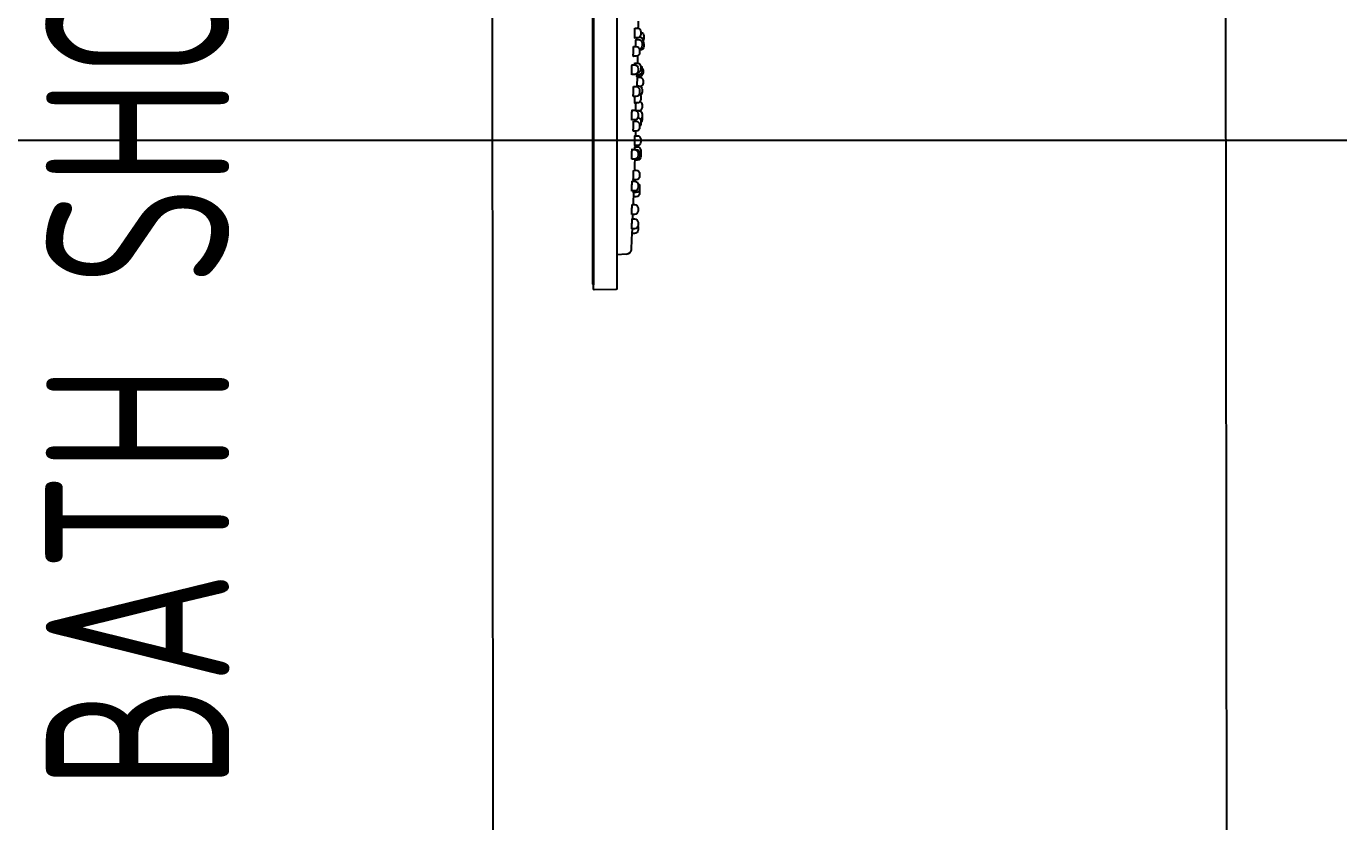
# Model space of a CAD drawing. Header units: centimetres. Extents: x -1797 to 2001, y -8788 to 1856.
# Drawn here: x -222.4 to -168.7, y -2072.8 to -2040.3 of the extents above; entities that cross this region are included whole.
import ezdxf

# ---------------------------------------------------------------- set-up
doc = ezdxf.new("R2010")
doc.units = ezdxf.units.CM
doc.header["$LTSCALE"] = 100
doc.header["$MEASUREMENT"] = 0
for name, color, linetype in [('ID_Flooring_02', 127, 'Continuous'), ('ID_Furniture-Fixed_02', 145, 'Continuous'), ('Text-1', 3, 'Continuous'), ('WALL-03', 2, 'Continuous')]:
    doc.layers.add(name, color=color, linetype=linetype)
doc.styles.add('HB25Small', font='ARCHSTYL.SHX', dxfattribs={"width": 0.8, "height": 2.5})

# ---------------------------------------------------------------- blocks, each defined once
blk = doc.blocks.new('A$C5f37530c')
at = {"layer": 'ID_Furniture-Fixed_02'}
for p, q in [((-73.007, -202.333), (-73.205, -202.342)), ((-73.2, -202.233), (-73.2, -202.342)), ((-72.95, -202.083), (-73.05, -202.083)), ((-73.003, -202.233), (-73.003, -202.342)), ((-72.753, -202.083), (-72.853, -202.083)), ((-72.603, -202.325), (-72.603, -202.233)), ((-72.416, -202.233), (-72.416, -202.342)), ((-72.166, -202.083), (-72.266, -202.083)), ((-72.016, -202.325), (-72.016, -202.233)), ((-71.526, -202.273), (-71.705, -202.279)), ((-71.7, -202.172), (-71.7, -202.279)), ((-71.45, -202.022), (-71.55, -202.022)), ((-71.525, -202.172), (-71.525, -202.279)), ((-71.458, -202.233), (-71.458, -202.344)), ((-71.275, -202.022), (-71.375, -202.022)), ((-71.208, -202.083), (-71.308, -202.083)), ((-71.058, -202.326), (-71.058, -202.233)), ((-71.006, -202.172), (-71.006, -202.279)), ((-70.756, -202.022), (-70.856, -202.022)), ((-70.606, -202.264), (-70.606, -202.172)), ((-70.155, -202.223), (-70.205, -202.225)), ((-70.2, -202.118), (-70.2, -202.224)), ((-70.159, -202.172), (-70.159, -202.283)), ((-70.159, -202.233), (-70.159, -202.344)), ((-69.95, -201.968), (-70.05, -201.968)), ((-69.909, -202.022), (-70.009, -202.022)), ((-69.909, -202.083), (-70.009, -202.083)), ((-69.798, -201.968), (-69.898, -201.968)), ((-69.759, -202.218), (-69.759, -202.172)), ((-69.759, -202.327), (-69.759, -202.233)), ((-69.648, -202.212), (-69.648, -202.118)), ((-69.597, -202.118), (-69.597, -202.225)), ((-69.347, -201.968), (-69.447, -201.968)), ((-69.197, -202.212), (-69.197, -202.118)), ((-69.01, -202.172), (-69.01, -202.283)), ((-68.76, -202.022), (-68.86, -202.022)), ((-68.61, -201.968), (-68.71, -201.968)), ((-68.61, -202.265), (-68.61, -202.172)), ((-68.556, -202.233), (-68.556, -202.344)), ((-68.45, -201.922), (-68.55, -201.922)), ((-68.321, -201.922), (-68.421, -201.922)), ((-68.306, -202.083), (-68.406, -202.083)), ((-68.187, -202.072), (-68.187, -202.141)), ((-68.156, -202.329), (-68.156, -202.233)), ((-67.937, -201.922), (-68.037, -201.922)), ((-67.86, -202.118), (-67.86, -202.229)), ((-67.61, -201.968), (-67.71, -201.968)), ((-67.592, -202.172), (-67.592, -202.283)), ((-67.342, -202.022), (-67.442, -202.022)), ((-67.311, -201.922), (-67.411, -201.922)), ((-67.192, -202.267), (-67.192, -202.172)), ((-66.795, -202.128), (-67.164, -202.137)), ((-67.161, -202.166), (-67.161, -202.072)), ((-66.95, -201.883), (-67.05, -201.883)), ((-66.8, -202.128), (-66.8, -202.033)), ((-66.778, -202.033), (-66.778, -202.138)), ((-66.711, -202.072), (-66.711, -202.183)), ((-66.7, -202.233), (-66.7, -202.344)), ((-66.528, -201.883), (-66.628, -201.883)), ((-66.461, -201.922), (-66.561, -201.922)), ((-66.45, -202.083), (-66.55, -202.083)), ((-66.378, -201.968), (-66.478, -201.968)), ((-66.3, -202.33), (-66.3, -202.233)), ((-66.228, -202.213), (-66.228, -202.118)), ((-65.95, -202.172), (-65.95, -202.283)), ((-65.7, -202.022), (-65.8, -202.022)), ((-65.7, -202.001), (-65.7, -202.022)), ((-65.45, -201.851), (-65.55, -201.851)), ((-65.55, -202.268), (-65.55, -202.172)), ((-65.414, -201.922), (-65.514, -201.922)), ((-65.312, -201.883), (-65.412, -201.883)), ((-65.264, -202.168), (-65.264, -202.072)), ((-65.118, -201.851), (-65.218, -201.851)), ((-65.2, -202.118), (-65.2, -202.229)), ((-64.95, -201.968), (-65.05, -201.968)), ((-64.8, -202.214), (-64.8, -202.118)), ((-74.049, -202.561), (-74.07, -202.95)), ((-75.484, -202.979), (-75.499, -203.879)), ((-44.546, -202.95), (-75.454, -202.95)), ((-75.469, -203.91), (-44.531, -203.91)), ((-44.71, -203.91), (-75.29, -203.91)), ((-75.29, -203.91), (-75.29, -203.91)), ((-75.29, -203.91), (-75.27, -203.93)), ((-75.27, -203.93), (-44.73, -203.93)), ((-75.05, -203.93), (-75.05, -203.95)), ((-74.23, -203.95), (-75.05, -203.95)), ((-74.23, -203.95), (-74.23, -203.93)), ((-73.089, -203.93), (-73.089, -203.95)), ((-72.269, -203.95), (-73.089, -203.95)), ((-72.269, -203.95), (-72.269, -203.93)), ((-67.73, -203.93), (-67.73, -203.95)), ((-66.91, -203.95), (-67.73, -203.95)), ((-66.91, -203.95), (-66.91, -203.93))]:
    blk.add_line(p, q, dxfattribs=at)
for centre, radius, start, end in [((-60, -502.051), 300, 92.52228, 92.64782), ((-73.05, -202.233), 0.15, 90, 180), ((-72.853, -202.233), 0.15, 90, 180), ((-72.95, -202.233), 0.15, 71.0346, 90), ((-72.753, -202.233), 0.15, 0, 90), ((-60, -502.051), 300, 92.37196, 92.40761), ((-72.266, -202.233), 0.15, 90, 180), ((-72.166, -202.233), 0.15, 0, 90), ((-60, -502.051), 300, 92.23557, 92.2955), ((-71.55, -202.172), 0.15, 90, 180), ((-71.375, -202.172), 0.15, 90, 180), ((-71.308, -202.233), 0.15, 90, 180), ((-71.45, -202.172), 0.15, 75.5795, 90), ((-71.275, -202.172), 0.15, 29.893, 90), ((-71.208, -202.233), 0.15, 0, 90), ((-60, -502.051), 300, 92.10255, 92.11246), ((-70.856, -202.172), 0.15, 90, 180), ((-70.756, -202.172), 0.15, 0, 90), ((-60, -502.051), 300, 91.94891, 92.02611), ((-70.05, -202.118), 0.15, 90, 180), ((-70.009, -202.172), 0.15, 90, 180), ((-70.009, -202.233), 0.15, 90, 180), ((-69.898, -202.118), 0.15, 90, 140.1401), ((-69.95, -202.118), 0.15, 80.0334, 90), ((-69.909, -202.172), 0.15, 0, 90), ((-69.909, -202.233), 0.15, 0, 90), ((-69.798, -202.118), 0.15, 0, 90), ((-60, -502.051), 300, 91.83319, 91.84296), ((-69.447, -202.118), 0.15, 90, 180), ((-69.347, -202.118), 0.15, 0, 90), ((-60, -502.051), 300, 91.72095, 91.75676), ((-68.86, -202.172), 0.15, 90, 180), ((-68.71, -202.118), 0.15, 90, 140.1145), ((-68.76, -202.172), 0.15, 0, 90), ((-68.55, -202.072), 0.15, 90, 136.2618), ((-68.61, -202.118), 0.15, 9.2185, 90), ((-68.406, -202.233), 0.15, 90, 180), ((-68.421, -202.072), 0.15, 90, 144.2691), ((-68.45, -202.072), 0.15, 84.427, 90), ((-68.321, -202.072), 0.15, 19.1035, 90), ((-68.306, -202.233), 0.15, 0, 90), ((-68.037, -202.072), 0.15, 90, 180), ((-67.937, -202.072), 0.15, 27.9313, 90), ((-67.71, -202.118), 0.15, 90, 180), ((-67.61, -202.118), 0.15, 36.1735, 90), ((-67.442, -202.172), 0.15, 90, 180), ((-67.411, -202.072), 0.15, 90, 146.0654), ((-67.342, -202.172), 0.15, 0, 90), ((-67.311, -202.072), 0.15, 0, 90), ((-67.05, -202.033), 0.15, 90, 160.1192), ((-66.95, -202.033), 0.15, 0, 90), ((-60, -502.051), 300, 91.29458, 91.29837), ((-66.628, -202.033), 0.15, 90, 180), ((-66.561, -202.072), 0.15, 90, 180), ((-66.55, -202.233), 0.15, 90, 180), ((-66.478, -202.118), 0.15, 90, 174.867), ((-66.528, -202.033), 0.15, 44.8745, 90), ((-66.461, -202.072), 0.15, 42.4375, 90), ((-66.45, -202.233), 0.15, 0, 90), ((-66.378, -202.118), 0.15, 0, 90), ((-60, -502.051), 300, 91.13389, 91.18953), ((-65.8, -202.172), 0.15, 90, 180), ((-65.55, -202.001), 0.15, 90, 180), ((-65.7, -202.172), 0.15, 0, 90), ((-65.514, -202.072), 0.15, 90, 163.0792), ((-65.412, -202.033), 0.15, 90, 132.1449), ((-65.45, -202.001), 0.15, 52.3275, 90), ((-65.414, -202.072), 0.15, 0, 90), ((-65.312, -202.033), 0.15, 5.2191, 90), ((-65.218, -202.001), 0.15, 90, 127.6836), ((-65.05, -202.118), 0.15, 90, 180), ((-65.118, -202.001), 0.15, 12.9636, 90), ((-64.95, -202.118), 0.15, 0, 90), ((-60, -502.051), 300, 90.86357, 90.91729), ((-73.85, -202.571), 0.2, 92.6478, 177), ((-75.454, -202.98), 0.03, 90, 179), ((-75.469, -203.88), 0.03, 179, 270)]:
    blk.add_arc(centre, radius, start, end, dxfattribs=at)
for points, knots in [([(-73.008, -202.342), (-73.008, -202.342), (-72.986, -202.342), (-72.911, -202.339), (-72.858, -202.337), (-72.75, -202.332), (-72.697, -202.33), (-72.621, -202.326), (-72.598, -202.325), (-72.598, -202.324), (-72.598, -202.324), (-72.598, -202.324)], [0.1261224, 0.1261224, 0.1261224, 0.1261224, 0.25, 0.25, 0.375, 0.375, 0.5, 0.5, 0.625, 0.625, 0.6265112, 0.6265112, 0.6265112, 0.6265112]), ([(-72.421, -202.341), (-72.421, -202.342), (-72.399, -202.342), (-72.325, -202.34), (-72.272, -202.338), (-72.164, -202.334), (-72.11, -202.331), (-72.034, -202.327), (-72.012, -202.325), (-72.011, -202.325), (-72.011, -202.325), (-72.011, -202.325)], [0.1262333, 0.1262333, 0.1262333, 0.1262333, 0.25, 0.25, 0.375, 0.375, 0.5, 0.5, 0.625, 0.625, 0.6266222, 0.6266222, 0.6266222, 0.6266222]), ([(-71.53, -202.279), (-71.53, -202.279), (-71.53, -202.279), (-71.53, -202.28), (-71.508, -202.279), (-71.466, -202.278), (-71.463, -202.278), (-71.459, -202.278)], [0.1244493, 0.1244493, 0.1244493, 0.1244493, 0.125, 0.125, 0.25, 0.25, 0.2613834, 0.2613834, 0.2613834, 0.2613834]), ([(-71.463, -202.341), (-71.463, -202.342), (-71.442, -202.342), (-71.367, -202.341), (-71.314, -202.339), (-71.206, -202.335), (-71.153, -202.333), (-71.077, -202.328), (-71.054, -202.326), (-71.053, -202.325), (-71.053, -202.325), (-71.053, -202.325)], [0.1262926, 0.1262926, 0.1262926, 0.1262926, 0.25, 0.25, 0.375, 0.375, 0.5, 0.5, 0.625, 0.625, 0.6266817, 0.6266817, 0.6266817, 0.6266817]), ([(-71.011, -202.279), (-71.011, -202.279), (-71.011, -202.279), (-71.011, -202.28), (-70.989, -202.28), (-70.913, -202.278), (-70.86, -202.276), (-70.752, -202.272), (-70.699, -202.27), (-70.623, -202.266), (-70.601, -202.265), (-70.601, -202.264)], [0.1243875, 0.1243875, 0.1243875, 0.1243875, 0.125, 0.125, 0.25, 0.25, 0.375, 0.375, 0.5, 0.5, 0.6247735, 0.6247735, 0.6247735, 0.6247735]), ([(-70.164, -202.34), (-70.164, -202.341), (-70.142, -202.342), (-70.067, -202.342), (-70.015, -202.34), (-69.906, -202.337), (-69.853, -202.335), (-69.777, -202.33), (-69.754, -202.328), (-69.754, -202.326), (-69.754, -202.326), (-69.754, -202.326)], [0.1263007, 0.1263007, 0.1263007, 0.1263007, 0.25, 0.25, 0.375, 0.375, 0.5, 0.5, 0.625, 0.625, 0.6266898, 0.6266898, 0.6266898, 0.6266898]), ([(-69.761, -202.216), (-69.739, -202.215), (-69.719, -202.215), (-69.665, -202.212), (-69.643, -202.211), (-69.643, -202.211)], [0.4435685, 0.4435685, 0.4435685, 0.4435685, 0.5, 0.5, 0.6236905, 0.6236905, 0.6236905, 0.6236905]), ([(-69.602, -202.224), (-69.602, -202.224), (-69.602, -202.224), (-69.601, -202.225), (-69.579, -202.225), (-69.502, -202.223), (-69.449, -202.222), (-69.341, -202.218), (-69.288, -202.216), (-69.213, -202.213), (-69.192, -202.212), (-69.192, -202.211)], [0.1231297, 0.1231297, 0.1231297, 0.1231297, 0.125, 0.125, 0.25, 0.25, 0.375, 0.375, 0.5, 0.5, 0.6235094, 0.6235094, 0.6235094, 0.6235094]), ([(-69.015, -202.278), (-69.015, -202.278), (-69.015, -202.278), (-69.014, -202.279), (-68.992, -202.28), (-68.916, -202.279), (-68.863, -202.278), (-68.755, -202.275), (-68.702, -202.273), (-68.626, -202.269), (-68.604, -202.267), (-68.605, -202.266)], [0.1242875, 0.1242875, 0.1242875, 0.1242875, 0.125, 0.125, 0.25, 0.25, 0.375, 0.375, 0.5, 0.5, 0.6246728, 0.6246728, 0.6246728, 0.6246728]), ([(-68.561, -202.339), (-68.561, -202.34), (-68.54, -202.342), (-68.465, -202.342), (-68.412, -202.341), (-68.304, -202.338), (-68.251, -202.336), (-68.174, -202.331), (-68.152, -202.329), (-68.151, -202.327), (-68.151, -202.327), (-68.151, -202.327)], [0.1262685, 0.1262685, 0.1262685, 0.1262685, 0.25, 0.25, 0.375, 0.375, 0.5, 0.5, 0.625, 0.625, 0.6266576, 0.6266576, 0.6266576, 0.6266576]), ([(-68.17, -202.177), (-68.161, -202.177), (-68.148, -202.177), (-68.095, -202.176), (-68.043, -202.175), (-67.942, -202.172), (-67.896, -202.171), (-67.86, -202.17)], [0.200125, 0.200125, 0.200125, 0.200125, 0.25, 0.25, 0.375, 0.375, 0.4821937, 0.4821937, 0.4821937, 0.4821937]), ([(-67.865, -202.223), (-67.865, -202.223), (-67.865, -202.223), (-67.865, -202.224), (-67.842, -202.225), (-67.765, -202.224), (-67.712, -202.224), (-67.635, -202.222), (-67.613, -202.221), (-67.592, -202.22)], [0.1229145, 0.1229145, 0.1229145, 0.1229145, 0.125, 0.125, 0.25, 0.25, 0.375, 0.375, 0.4271978, 0.4271978, 0.4271978, 0.4271978]), ([(-67.597, -202.277), (-67.597, -202.277), (-67.597, -202.277), (-67.597, -202.278), (-67.574, -202.279), (-67.499, -202.28), (-67.445, -202.279), (-67.337, -202.276), (-67.284, -202.274), (-67.209, -202.27), (-67.187, -202.268), (-67.187, -202.267)], [0.1242581, 0.1242581, 0.1242581, 0.1242581, 0.125, 0.125, 0.25, 0.25, 0.375, 0.375, 0.5, 0.5, 0.6246431, 0.6246431, 0.6246431, 0.6246431]), ([(-67.192, -202.169), (-67.169, -202.168), (-67.156, -202.167), (-67.156, -202.167), (-67.156, -202.167), (-67.156, -202.167)], [0.53110879, 0.53110879, 0.53110879, 0.53110879, 0.625, 0.625, 0.62609353, 0.62609353, 0.62609353, 0.62609353]), ([(-66.783, -202.137), (-66.783, -202.137), (-66.783, -202.137), (-66.783, -202.138), (-66.761, -202.138), (-66.719, -202.137), (-66.716, -202.137), (-66.712, -202.137)], [0.1248729, 0.1248729, 0.1248729, 0.1248729, 0.125, 0.125, 0.25, 0.25, 0.2612963, 0.2612963, 0.2612963, 0.2612963]), ([(-66.705, -202.337), (-66.705, -202.339), (-66.683, -202.341), (-66.609, -202.342), (-66.556, -202.342), (-66.448, -202.339), (-66.394, -202.338), (-66.318, -202.333), (-66.295, -202.331), (-66.295, -202.329), (-66.295, -202.328), (-66.295, -202.328)], [0.1261838, 0.1261838, 0.1261838, 0.1261838, 0.25, 0.25, 0.375, 0.375, 0.5, 0.5, 0.625, 0.625, 0.6265726, 0.6265726, 0.6265726, 0.6265726]), ([(-66.302, -202.219), (-66.294, -202.219), (-66.288, -202.219), (-66.244, -202.217), (-66.223, -202.215), (-66.223, -202.213)], [0.4786157, 0.4786157, 0.4786157, 0.4786157, 0.5, 0.5, 0.6232937, 0.6232937, 0.6232937, 0.6232937]), ([(-65.955, -202.276), (-65.955, -202.276), (-65.955, -202.276), (-65.955, -202.277), (-65.932, -202.279), (-65.857, -202.28), (-65.803, -202.279), (-65.695, -202.277), (-65.642, -202.276), (-65.567, -202.272), (-65.545, -202.269), (-65.545, -202.268)], [0.1242445, 0.1242445, 0.1242445, 0.1242445, 0.125, 0.125, 0.25, 0.25, 0.375, 0.375, 0.5, 0.5, 0.6246292, 0.6246292, 0.6246292, 0.6246292]), ([(-65.551, -202.177), (-65.524, -202.177), (-65.495, -202.177), (-65.411, -202.175), (-65.358, -202.174), (-65.281, -202.171), (-65.259, -202.169), (-65.259, -202.168), (-65.259, -202.168), (-65.259, -202.168)], [0.3061545, 0.3061545, 0.3061545, 0.3061545, 0.375, 0.375, 0.5, 0.5, 0.625, 0.625, 0.6260914, 0.6260914, 0.6260914, 0.6260914]), ([(-65.262, -202.134), (-65.246, -202.133), (-65.231, -202.133), (-65.209, -202.132), (-65.201, -202.132), (-65.194, -202.132)], [0.45602659, 0.45602659, 0.45602659, 0.45602659, 0.5, 0.5, 0.52878293, 0.52878293, 0.52878293, 0.52878293]), ([(-65.205, -202.221), (-65.205, -202.221), (-65.205, -202.221), (-65.204, -202.223), (-65.182, -202.224), (-65.105, -202.225), (-65.052, -202.225), (-64.943, -202.223), (-64.891, -202.221), (-64.816, -202.218), (-64.795, -202.216), (-64.795, -202.214)], [0.1229498, 0.1229498, 0.1229498, 0.1229498, 0.125, 0.125, 0.25, 0.25, 0.375, 0.375, 0.5, 0.5, 0.6233276, 0.6233276, 0.6233276, 0.6233276])]:
    blk.add_open_spline(points, degree=3, knots=knots, dxfattribs=at)
for points in [[(-68.609, -202.22), (-68.589, -202.219), (-68.569, -202.218), (-68.551, -202.218)], [(-66.716, -202.176), (-66.716, -202.177), (-66.707, -202.177), (-66.69, -202.177)]]:
    blk.add_open_spline(points, degree=3, dxfattribs=at)

msp = doc.modelspace()

# ---------------------------------------------------------------- linework, layer by layer
at = {"layer": 'ID_Flooring_02'}
for p, q in [((-203.13, -2229.68, 0), (-203.33, -1999.68, 0)), ((-173.13, -2229.68, 0), (-173.33, -1999.68, 0)), ((-303.13, -2044.968), (6.75, -2044.968))]:
    msp.add_line(p, q, dxfattribs=at)

# ---------------------------------------------------------------- block references
at = {"layer": 'WALL-03', "xscale": -1, "rotation": 270}
msp.add_blockref('A$C5f37530c', (4.747, -1975.59, 0), dxfattribs=at)

# ---------------------------------------------------------------- texts
at = {"layer": 'Text-1', "color": 3, "style": 'HB25Small', "width": 0.8}
msp.add_text('BATH SHOWER ', height=7.5, rotation=90, dxfattribs=at).set_placement((-214.062, -2071.554, 0))

doc.saveas('drawing.dxf')
